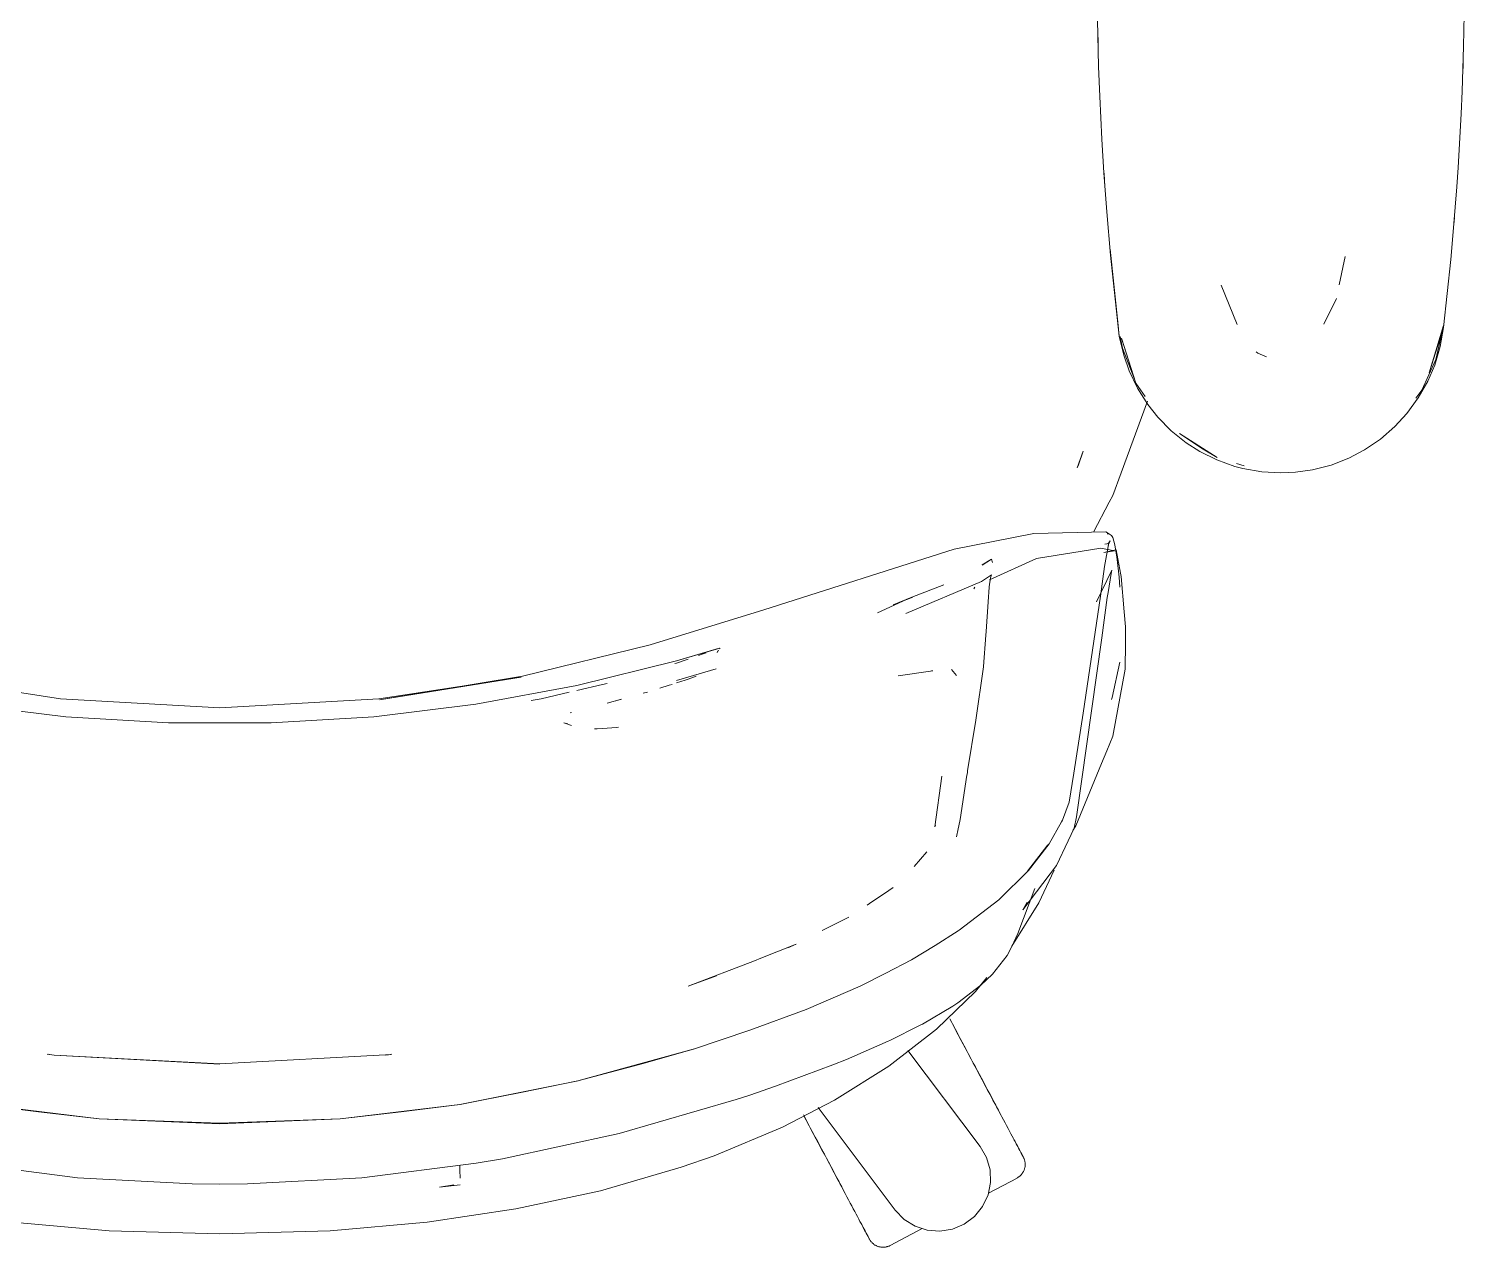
# Model space of a CAD drawing. Header units: millimetres. Extents: x 79795 to 317870, y -36033 to 97293.
# Drawn here: x 166869.4 to 167248.1, y 23806.3 to 24127.7 of the extents above; entities that cross this region are included whole.
import ezdxf

# ---------------------------------------------------------------- set-up
doc = ezdxf.new("R2010")
doc.units = ezdxf.units.MM
doc.header["$MEASUREMENT"] = 0
doc.layers.add('G-IMPT', color=8, linetype='CONTINUOUS', lineweight=9)
doc.layers.add('I-FURN', color=8, linetype='CONTINUOUS', lineweight=9)

msp = doc.modelspace()

# ---------------------------------------------------------------- linework, layer by layer
at = {"layer": 'G-IMPT'}
for p, q in [((167248.15, 24131.46), (167247.98, 24123.04)), ((167151.38, 24130.1), (167151.67, 24117.79)), ((167151.51, 24123.32), (167151.52, 24125.4)), ((167151.59, 24121.66), (167151.51, 24123.32)), ((167247.59, 24111.28), (167247.98, 24123.04)), ((167151.97, 24109.91), (167151.67, 24117.79)), ((167247.73, 24116.17), (167247.84, 24118.1)), ((167247.84, 24118.1), (167247.86, 24119.6)), ((167151.97, 24109.91), (167152.51, 24098.61)), ((167247.59, 24111.28), (167247.34, 24105.26)), ((167246.53, 24091.12), (167247.34, 24105.26)), ((167153.07, 24089.74), (167152.51, 24098.61)), ((167153.07, 24089.74), (167153.8, 24079.45)), ((167153.2, 24087.69), (167153.11, 24089.6)), ((167246.2, 24086.03), (167246.53, 24091.12)), ((167153.2, 24087.69), (167153.34, 24086.28)), ((167246.2, 24086.03), (167244.95, 24070.97)), ((167154.78, 24068.05), (167153.8, 24079.45)), ((167245.55, 24077.85), (167245.38, 24076.17)), ((167244.95, 24070.97), (167244.61, 24066.84)), ((167157.13, 24046.61), (167154.68, 24069.57)), ((167154.68, 24069.57), (167156.8, 24049.43)), ((167157.13, 24046.61), (167154.78, 24068.05)), ((167216.73, 24067.63), (167215.16, 24060.2)), ((167244.61, 24066.84), (167242.7, 24048.92)), ((167184.03, 24060.13), (167188.18, 24049.71)), ((167211.13, 24049.8), (167214.4, 24056.58)), ((167157.13, 24046.61), (167156.8, 24049.43)), ((167242.7, 24049.43), (167238.87, 24036.97)), ((167240.66, 24040.46), (167242.5, 24048.52)), ((167242.7, 24049.43), (167241.79, 24046.12)), ((167242.7, 24048.92), (167241.81, 24043.87)), ((167157.13, 24046.61), (167158.29, 24041.65)), ((167157.35, 24046.54), (167157.93, 24043.48)), ((167161.53, 24034.26), (167157.72, 24046.12)), ((167160.63, 24036.97), (167157.72, 24046.12)), ((167238.87, 24036.97), (167241.79, 24046.12)), ((167157.93, 24043.48), (167161.13, 24035.3)), ((167159.74, 24037.52), (167158.29, 24041.65)), ((167193.7, 24042.18), (167193.25, 24042.48)), ((167195.93, 24041.17), (167193.7, 24042.18)), ((167240.66, 24040.46), (167236.92, 24032.4)), ((167240.34, 24039.01), (167241.81, 24043.87)), ((167161.93, 24032.94), (167159.74, 24037.52)), ((167161.53, 24034.26), (167160.63, 24036.97)), ((167238.53, 24034.77), (167240.34, 24039.01)), ((167161.53, 24034.26), (167163.96, 24030.68)), ((167161.93, 24032.94), (167164.66, 24028.61)), ((167238.53, 24034.77), (167236.02, 24030.33)), ((167164.54, 24029.51), (167157.59, 24010.57)), ((167233.02, 24026.25), (167236.02, 24030.33)), ((167235.33, 24030.29), (167236.92, 24032.4)), ((167167.28, 24025.31), (167164.66, 24028.61)), ((167170.83, 24021.7), (167167.28, 24025.31)), ((167233.02, 24026.25), (167229.86, 24022.81)), ((167170.83, 24021.7), (167174.8, 24018.51)), ((167226.02, 24019.49), (167229.86, 24022.81)), ((167182.96, 24014.65), (167173.01, 24020.97)), ((167179.28, 24016.81), (167173.01, 24020.97)), ((167178.35, 24016.25), (167174.8, 24018.51)), ((167221.85, 24016.66), (167226.02, 24019.49)), ((167146, 24011.87), (167147.63, 24016.34)), ((167147.63, 24016.34), (167146.26, 24012.46)), ((167182.86, 24014), (167178.35, 24016.25)), ((167182.96, 24014.65), (167179.28, 24016.81)), ((167182.86, 24014), (167187.63, 24012.29)), ((167217.69, 24014.47), (167212.98, 24012.64)), ((167221.85, 24016.66), (167217.69, 24014.47)), ((167146, 24011.87), (167146.26, 24012.46)), ((167157.59, 24010.57), (167155.4, 24004.6)), ((167189.76, 24011.73), (167187.63, 24012.29)), ((167188.07, 24013.09), (167190.1, 24012.47)), ((167194.71, 24010.85), (167189.76, 24011.73)), ((167199.75, 24010.55), (167194.71, 24010.85)), ((167199.75, 24010.55), (167203.6, 24010.73)), ((167208.11, 24011.37), (167203.6, 24010.73)), ((167208.11, 24011.37), (167212.98, 24012.64)), ((167150.34, 23994.94), (167154.48, 24002.84)), ((167154.48, 24002.84), (167155.4, 24004.6)), ((167134.54, 23994.62), (167153.53, 23995)), ((167153.53, 23995), (167154.56, 23994.39)), ((167134.54, 23994.62), (167113.59, 23990.42)), ((167154.34, 23992.15), (167153.23, 23985.89)), ((167153.3, 23991.73), (167153.8, 23991.81)), ((167154.34, 23992.13), (167153.8, 23991.81)), ((167153.94, 23994.52), (167154.56, 23994.39)), ((167153.94, 23994.52), (167154.49, 23994.42)), ((167154.17, 23991.53), (167154.73, 23992.63)), ((167154.17, 23991.53), (167154.34, 23992.15)), ((167154.34, 23992.13), (167154.73, 23992.63)), ((167154.56, 23994.39), (167154.49, 23994.42)), ((167155.06, 23994.02), (167154.56, 23994.39)), ((167155.38, 23993.48), (167155.06, 23994.02)), ((167155.38, 23993.48), (167155.93, 23991.62)), ((167156.46, 23988.34), (167155.93, 23991.62)), ((167063.34, 23974.43), (167113.59, 23990.42)), ((167123.41, 23987.84), (167120.95, 23986.26)), ((167120.95, 23986.26), (167123.43, 23987.78)), ((167123.43, 23987.78), (167120.96, 23986.29)), ((167135.24, 23987.99), (167122.89, 23982.37)), ((167123.41, 23987.84), (167123.43, 23987.78)), ((167123.71, 23986.91), (167123.43, 23987.78)), ((167135.24, 23987.99), (167152.29, 23990.7)), ((167155.87, 23990.02), (167152.29, 23990.7)), ((167153, 23989.53), (167156.28, 23990.25)), ((167153, 23989.53), (167155.87, 23990.02)), ((167156.72, 23987.93), (167156.28, 23990.25)), ((167156.46, 23988.34), (167156.54, 23987.73)), ((167156.54, 23987.73), (167157.06, 23983.04)), ((167157.53, 23983.68), (167156.72, 23987.93)), ((167123.41, 23983.64), (167120.74, 23981.88)), ((167123.12, 23982.92), (167123.41, 23983.64)), ((167155.14, 23984.92), (167151.15, 23976.51)), ((167153.23, 23985.89), (167152.12, 23978.03)), ((167154.17, 23979.03), (167155, 23984.05)), ((167155.14, 23984.92), (167155, 23984.05)), ((167157.58, 23983.21), (167157.53, 23983.68)), ((167120.74, 23981.88), (167100.76, 23973.44)), ((167102.4, 23977.74), (167110.87, 23981)), ((167119.02, 23980.43), (167118.75, 23979.99)), ((167122.52, 23976.57), (167122.82, 23980.44)), ((167122.82, 23980.53), (167123.12, 23982.91)), ((167122.82, 23980.53), (167122.82, 23980.44)), ((167123.12, 23982.92), (167123.12, 23982.91)), ((167157.06, 23983.04), (167157.27, 23980.45)), ((167157.58, 23983.21), (167158.38, 23973.88)), ((167100.02, 23976.72), (167093.31, 23973.67)), ((167102.61, 23977.75), (167097.49, 23975.72)), ((167097.5, 23975.72), (167102.61, 23977.75)), ((167102.4, 23977.74), (167097.5, 23975.72)), ((167121.96, 23968.71), (167122.52, 23976.57)), ((167152.12, 23978.03), (167147.57, 23947.16)), ((167152.51, 23967.07), (167153.95, 23977.73)), ((167154.17, 23979.03), (167153.95, 23977.73)), ((167033.37, 23965.25), (167063.34, 23974.43)), ((167158.38, 23973.88), (167158.72, 23969.93)), ((167121.89, 23967.72), (167121.96, 23968.71)), ((167158.72, 23965.76), (167158.72, 23969.93)), ((167033.37, 23965.25), (166999.69, 23956.93)), ((167121.27, 23959.48), (167121.89, 23967.72)), ((167152.51, 23967.07), (167145.84, 23919.85)), ((167158.69, 23958.79), (167158.72, 23965.76)), ((167014, 23954.47), (167040.32, 23961.02)), ((167040.32, 23961.02), (167051.54, 23964.29)), ((167040.32, 23961.02), (167051.14, 23964.13)), ((167040.32, 23961.02), (167050.85, 23964.08)), ((167040.32, 23960.39), (167042.54, 23961.13)), ((167043.35, 23961.41), (167042.54, 23961.13)), ((167046.1, 23962.4), (167047.07, 23962.75)), ((167047.07, 23962.75), (167048.14, 23963.14)), ((167050.85, 23964.08), (167051.14, 23964.13)), ((167051, 23963.2), (167051.39, 23963.81)), ((167051, 23963.2), (167051.15, 23963.41)), ((167051.54, 23964.29), (167051.78, 23964.16)), ((167157.28, 23960.65), (167155.24, 23951.35)), ((166839.88, 23956.93), (166877.8, 23950.94)), ((166999.69, 23956.93), (166961.95, 23950.68)), ((167040.32, 23960.39), (167039.86, 23960.24)), ((167040.31, 23955.83), (167050.74, 23958.86)), ((167045.5, 23956.95), (167043.34, 23956.19)), ((167107.93, 23958.39), (167098.77, 23956.99)), ((167107.93, 23958.39), (167107.58, 23958.34)), ((167112.88, 23958.74), (167114.16, 23957.1)), ((167119.23, 23945.33), (167121.26, 23959.4)), ((167121.27, 23959.48), (167121.26, 23959.4)), ((167158.69, 23958.79), (167155.46, 23941.09)), ((166961.77, 23950.94), (166999.31, 23956.67)), ((166961.95, 23950.68), (166999.31, 23956.67)), ((167014, 23954.47), (166987.33, 23949.54)), ((167013.99, 23953.15), (167020.74, 23954.7)), ((167020.74, 23954.7), (167022.02, 23955.04)), ((167038.4, 23954.54), (167035.9, 23953.75)), ((167039.18, 23954.78), (167038.4, 23954.54)), ((167042.62, 23955.93), (167040.31, 23955.16)), ((167042.62, 23955.93), (167043.34, 23956.19)), ((166852.23, 23949.54), (166879.15, 23946.24)), ((166877.8, 23950.94), (166919.78, 23948.58)), ((166961.77, 23950.94), (166919.78, 23948.58)), ((166987.33, 23949.54), (166960.42, 23946.24)), ((167001.96, 23950.52), (167004.59, 23950.99)), ((167004.59, 23950.99), (167012.01, 23952.7)), ((167025.82, 23950.85), (167021.96, 23949.86)), ((167025.82, 23950.85), (167024.29, 23950.46)), ((167032.61, 23952.76), (167031.49, 23952.43)), ((167155.24, 23951.35), (167155.09, 23950.77)), ((166906.22, 23944.59), (166879.15, 23946.24)), ((166933.34, 23944.59), (166960.42, 23946.24)), ((167012.2, 23947.26), (167012.61, 23947.39)), ((167147.57, 23947.16), (167145.17, 23931.39)), ((166906.22, 23944.59), (166933.34, 23944.59)), ((167010.6, 23944.59), (167012.55, 23943.9)), ((167010.6, 23944.59), (167011.64, 23944.37)), ((167018.69, 23943.05), (167019.39, 23943.05)), ((167020.76, 23943.15), (167019.39, 23943.05)), ((167020.76, 23943.15), (167024.47, 23943.43)), ((167024.47, 23943.43), (167024.95, 23943.46)), ((167119.23, 23945.33), (167117.11, 23931.97)), ((167155.46, 23941.09), (167153.86, 23937.24)), ((167152.47, 23933.87), (167153.86, 23937.24)), ((167110.26, 23930.56), (167108.48, 23917.2)), ((167116.94, 23930.86), (167115.13, 23919.13)), ((167116.94, 23930.86), (167117.03, 23931.46)), ((167117.11, 23931.97), (167117.03, 23931.46)), ((167143.87, 23923.72), (167145.17, 23931.39)), ((167145.68, 23917.42), (167152.47, 23933.87)), ((167143.87, 23923.72), (167142.12, 23918.93)), ((167115.13, 23919.13), (167115.06, 23918.66)), ((167145.84, 23919.85), (167145.19, 23916.86)), ((167108.48, 23917.2), (167108.62, 23917.67)), ((167114.18, 23914.52), (167114.64, 23916.68)), ((167114.64, 23916.68), (167115.06, 23918.66)), ((167138.62, 23912.68), (167141.91, 23918.51)), ((167141.91, 23918.51), (167142.12, 23918.93)), ((167143.62, 23913.5), (167145.19, 23916.86)), ((167144.9, 23916.25), (167145.68, 23917.42)), ((167132.89, 23905.5), (167138.29, 23912.45)), ((167138.62, 23912.68), (167133.2, 23905.71)), ((167138.29, 23912.45), (167135.7, 23909.07)), ((167143.62, 23913.5), (167140.58, 23906.98)), ((167102.98, 23906.7), (167106.32, 23910.61)), ((167132.89, 23905.5), (167135.7, 23909.07)), ((167125.3, 23897.97), (167133.2, 23905.71)), ((167131.64, 23895.27), (167140.58, 23906.98)), ((167139.91, 23905.79), (167135.93, 23897.16)), ((167096.34, 23900.43), (167091.21, 23896.93)), ((167096.34, 23900.43), (167097.45, 23901.18)), ((167134.87, 23900.93), (167130.36, 23889.02)), ((167091.21, 23896.93), (167090.63, 23896.54)), ((167125.3, 23897.97), (167114.86, 23889.95)), ((167135.93, 23897.16), (167128.81, 23885.71)), ((167131.64, 23895.27), (167132.8, 23897.3)), ((167085.74, 23893.4), (167078.77, 23889.86)), ((167108.51, 23885.9), (167114.61, 23889.78)), ((167114.61, 23889.78), (167114.86, 23889.95)), ((167129.29, 23886.79), (167130.36, 23889.02)), ((167062.58, 23882.51), (167071.9, 23886.23)), ((167071.9, 23886.23), (167069.66, 23885.23)), ((167108.51, 23885.9), (167102.28, 23882.13)), ((167128.12, 23884.35), (167129.29, 23886.79)), ((167043.4, 23875.13), (167060.85, 23881.84)), ((167060.85, 23881.84), (167062.58, 23882.51)), ((167095.49, 23878.56), (167102.28, 23882.13)), ((167127.5, 23883.22), (167123.64, 23878.35)), ((167127.5, 23883.22), (167128.12, 23884.35)), ((167043.4, 23875.13), (167050.83, 23877.85)), ((167095.49, 23878.56), (167088.76, 23875.18)), ((167119.2, 23873.79), (167122.2, 23877.46)), ((167123.64, 23878.35), (167120.62, 23875.46)), ((167074.54, 23869), (167088.76, 23875.18)), ((167119.2, 23873.79), (167108.9, 23863.83)), ((167120.62, 23875.46), (167114.49, 23870.75)), ((167105.2, 23865.15), (167113.2, 23869.88)), ((167114.49, 23870.75), (167113.2, 23869.88)), ((167059.66, 23863.54), (167074.54, 23869)), ((167059.66, 23863.54), (167044.74, 23858.53)), ((167096.3, 23854.03), (167108.9, 23863.83)), ((167104.6, 23864.84), (167096.59, 23860.84)), ((167104.6, 23864.84), (167105.2, 23865.15)), ((167014.24, 23850.15), (167044.65, 23858.58)), ((167014.24, 23850.15), (167044.74, 23858.53)), ((167031.49, 23854.8), (167044.65, 23858.58)), ((167096.15, 23860.62), (167085.19, 23855.85)), ((167096.15, 23860.62), (167096.59, 23860.84)), ((166876.06, 23856.92), (166874.28, 23857.18)), ((166874.51, 23857.19), (166874.75, 23857.15)), ((166876.06, 23856.92), (166874.75, 23857.15)), ((166919.78, 23854.59), (166876.06, 23856.92)), ((166919.78, 23854.64), (166876.06, 23856.92)), ((166919.78, 23854.64), (166965.12, 23857.15)), ((166965.12, 23857.15), (166963.51, 23856.92)), ((166963.51, 23856.92), (166964.82, 23857.15)), ((166965.06, 23857.19), (166964.82, 23857.15)), ((167031.49, 23854.8), (167014.24, 23850.15)), ((167085.19, 23855.85), (167081.51, 23854.37)), ((167066.43, 23848.77), (167081.51, 23854.37)), ((167082.01, 23845.05), (167096.3, 23854.03)), ((166983.11, 23843.97), (167014.36, 23850.19)), ((166983.11, 23843.97), (166999.22, 23847.07)), ((167014.36, 23850.19), (166983.19, 23843.98)), ((167014.24, 23850.15), (166999.22, 23847.07)), ((167066.43, 23848.77), (167059.61, 23846.43)), ((166887.97, 23840.15), (166856.38, 23843.98)), ((166888.01, 23840.19), (166856.45, 23843.97)), ((166856.45, 23843.97), (166871.93, 23842.03)), ((166951.56, 23840.19), (166983.11, 23843.97)), ((166951.6, 23840.15), (166983.19, 23843.98)), ((166967.64, 23842.03), (166983.11, 23843.97)), ((167056.01, 23845.23), (167025.18, 23836.29)), ((167056.01, 23845.23), (167059.61, 23846.43)), ((167068.23, 23837.96), (167082.01, 23845.05)), ((166888.01, 23840.19), (166871.93, 23842.03)), ((166887.97, 23840.15), (166919.78, 23838.82)), ((166902.9, 23839.52), (166888.01, 23840.19)), ((166888.01, 23840.19), (166919.78, 23839.05)), ((166902.9, 23839.52), (166919.78, 23839.05)), ((166951.56, 23840.19), (166919.78, 23839.05)), ((166919.78, 23838.82), (166951.6, 23840.15)), ((166936.67, 23839.52), (166919.78, 23839.05)), ((166951.56, 23840.19), (166936.67, 23839.52)), ((166967.64, 23842.03), (166951.56, 23840.19)), ((166994.39, 23829.62), (167025.18, 23836.29)), ((167050.26, 23830.44), (167068.23, 23837.96)), ((166882.27, 23824.63), (166852.1, 23828.44)), ((166957.3, 23824.63), (166987.47, 23828.44)), ((166987.47, 23828.44), (166994.39, 23829.62)), ((167050.26, 23830.44), (167041.52, 23827.37)), ((166912.47, 23823.01), (166882.27, 23824.63)), ((166927.1, 23823.01), (166957.3, 23824.63)), ((166983.11, 23827.89), (166983.16, 23826.65)), ((166983.23, 23824.55), (166983.16, 23826.65)), ((166983.23, 23824.55), (166983.23, 23824.66)), ((167041.52, 23827.37), (167020.28, 23821.2)), ((166912.47, 23823.01), (166919.78, 23822.92)), ((166927.1, 23823.01), (166919.78, 23822.92)), ((166983.2, 23822.79), (166977.78, 23822.14)), ((166981.55, 23822.71), (166977.78, 23822.14)), ((167020.28, 23821.2), (166997.92, 23816.38)), ((166974.5, 23812.89), (166997.92, 23816.38)), ((166865.07, 23812.89), (166890.64, 23810.63)), ((166890.64, 23810.63), (166919.78, 23809.78)), ((166919.78, 23809.78), (166948.93, 23810.63)), ((166948.93, 23810.63), (166974.5, 23812.89))]:
    msp.add_line(p, q, dxfattribs=at)
at = {"layer": 'I-FURN'}
for p, q in [((167112.9, 23865.6), (167112.42, 23866.51)), ((167112.64, 23866.09), (167113.13, 23865.18)), ((167113.39, 23864.68), (167112.9, 23865.6)), ((167113.13, 23865.18), (167113.62, 23864.25)), ((167113.89, 23863.74), (167113.39, 23864.68)), ((167113.62, 23864.25), (167114.12, 23863.31)), ((167114.4, 23862.79), (167113.89, 23863.74)), ((167114.12, 23863.31), (167114.63, 23862.35)), ((167114.91, 23861.83), (167114.4, 23862.79)), ((167114.63, 23862.35), (167115.15, 23861.38)), ((167115.43, 23860.85), (167114.91, 23861.83)), ((167115.15, 23861.38), (167115.67, 23860.4)), ((167115.95, 23859.87), (167115.43, 23860.85)), ((167115.67, 23860.4), (167116.19, 23859.42)), ((167116.48, 23858.88), (167115.95, 23859.87)), ((167116.19, 23859.42), (167116.72, 23858.42)), ((167117.01, 23857.88), (167116.48, 23858.88)), ((167116.72, 23858.42), (167117.25, 23857.42)), ((167101.31, 23858.22), (167120.38, 23832.9)), ((167117.54, 23856.88), (167117.01, 23857.88)), ((167117.25, 23857.42), (167117.79, 23856.42)), ((167118.07, 23855.88), (167117.54, 23856.88)), ((167117.79, 23856.42), (167118.32, 23855.41)), ((167118.61, 23854.87), (167118.07, 23855.88)), ((167118.32, 23855.41), (167118.85, 23854.41)), ((167119.14, 23853.87), (167118.61, 23854.87)), ((167118.85, 23854.41), (167119.39, 23853.4)), ((167119.68, 23852.86), (167119.14, 23853.87)), ((167119.39, 23853.4), (167119.92, 23852.4)), ((167120.21, 23851.86), (167119.68, 23852.86)), ((167119.92, 23852.4), (167120.45, 23851.41)), ((167120.74, 23850.87), (167120.21, 23851.86)), ((167120.45, 23851.41), (167120.98, 23850.41)), ((167121.26, 23849.88), (167120.74, 23850.87)), ((167120.98, 23850.41), (167121.5, 23849.43)), ((167121.78, 23848.9), (167121.26, 23849.88)), ((167121.5, 23849.43), (167122.02, 23848.46)), ((167122.3, 23847.94), (167121.78, 23848.9)), ((167122.02, 23848.46), (167122.53, 23847.49)), ((167122.81, 23846.98), (167122.3, 23847.94)), ((167122.53, 23847.49), (167123.04, 23846.54)), ((167123.31, 23846.03), (167122.81, 23846.98)), ((167123.04, 23846.54), (167123.54, 23845.6)), ((167123.8, 23845.1), (167123.31, 23846.03)), ((167123.54, 23845.6), (167124.03, 23844.68)), ((167124.29, 23844.19), (167123.8, 23845.1)), ((167124.03, 23844.68), (167124.51, 23843.78)), ((167124.76, 23843.29), (167124.29, 23844.19)), ((167124.51, 23843.78), (167124.98, 23842.89)), ((167125.23, 23842.42), (167124.76, 23843.29)), ((167074.29, 23840.23), (167073.78, 23841.2)), ((167074.02, 23840.75), (167074.53, 23839.79)), ((167074.81, 23839.26), (167074.29, 23840.23)), ((167074.53, 23839.79), (167075.05, 23838.81)), ((167098.03, 23816.06), (167077.64, 23843.12)), ((167124.98, 23842.89), (167125.44, 23842.02)), ((167125.69, 23841.56), (167125.23, 23842.42)), ((167125.44, 23842.02), (167125.89, 23841.17)), ((167126.13, 23840.73), (167125.69, 23841.56)), ((167126.56, 23839.91), (167126.13, 23840.73)), ((167126.98, 23839.13), (167126.56, 23839.91)), ((167075.34, 23838.27), (167074.81, 23839.26)), ((167075.05, 23838.81), (167075.58, 23837.82)), ((167075.86, 23837.28), (167075.34, 23838.27)), ((167075.58, 23837.82), (167076.11, 23836.83)), ((167076.39, 23836.29), (167075.86, 23837.28)), ((167076.11, 23836.83), (167076.64, 23835.83)), ((167076.92, 23835.29), (167076.39, 23836.29)), ((167076.64, 23835.83), (167077.17, 23834.82)), ((167127.39, 23838.36), (167126.98, 23839.13)), ((167127.78, 23837.63), (167127.39, 23838.36)), ((167128.15, 23836.92), (167127.78, 23837.63)), ((167128.51, 23836.24), (167128.15, 23836.92)), ((167128.86, 23835.6), (167128.51, 23836.24)), ((167077.46, 23834.28), (167076.92, 23835.29)), ((167077.17, 23834.82), (167077.7, 23833.82)), ((167077.99, 23833.28), (167077.46, 23834.28)), ((167077.7, 23833.82), (167078.24, 23832.81)), ((167078.53, 23832.27), (167077.99, 23833.28)), ((167078.24, 23832.81), (167078.77, 23831.81)), ((167079.06, 23831.27), (167078.53, 23832.27)), ((167120.38, 23832.9), (167122.08, 23829.98)), ((167129.18, 23834.98), (167128.86, 23835.6)), ((167129.5, 23834.4), (167129.18, 23834.98)), ((167129.33, 23834.71), (167129.63, 23834.14)), ((167129.79, 23833.85), (167129.5, 23834.4)), ((167129.63, 23834.14), (167129.92, 23833.6)), ((167130.06, 23833.33), (167129.79, 23833.85)), ((167129.92, 23833.6), (167130.18, 23833.1)), ((167130.32, 23832.85), (167130.06, 23833.33)), ((167130.18, 23833.1), (167130.43, 23832.64)), ((167130.56, 23832.4), (167130.32, 23832.85)), ((167130.43, 23832.64), (167130.66, 23832.21)), ((167130.78, 23831.99), (167130.56, 23832.4)), ((167130.66, 23832.21), (167130.87, 23831.81)), ((167130.97, 23831.62), (167130.78, 23831.99)), ((167078.77, 23831.81), (167079.31, 23830.81)), ((167079.59, 23830.27), (167079.06, 23831.27)), ((167079.31, 23830.81), (167079.84, 23829.81)), ((167080.12, 23829.27), (167079.59, 23830.27)), ((167079.84, 23829.81), (167080.36, 23828.82)), ((167080.65, 23828.29), (167080.12, 23829.27)), ((167080.36, 23828.82), (167080.89, 23827.84)), ((167081.17, 23827.31), (167080.65, 23828.29)), ((167122.08, 23829.98), (167123.02, 23826.74)), ((167130.87, 23831.81), (167131.06, 23831.46)), ((167131.15, 23831.28), (167130.97, 23831.62)), ((167131.06, 23831.46), (167131.23, 23831.14)), ((167131.31, 23830.98), (167131.15, 23831.28)), ((167131.23, 23831.14), (167131.38, 23830.86)), ((167131.45, 23830.73), (167131.31, 23830.98)), ((167131.38, 23830.86), (167131.5, 23830.62)), ((167131.56, 23830.51), (167131.45, 23830.73)), ((167131.5, 23830.62), (167131.61, 23830.42)), ((167131.66, 23830.33), (167131.56, 23830.51)), ((167131.61, 23830.42), (167131.7, 23830.26)), ((167131.73, 23830.19), (167131.66, 23830.33)), ((167131.7, 23830.26), (167131.76, 23830.14)), ((167131.79, 23830.09), (167131.73, 23830.19)), ((167131.76, 23830.14), (167131.8, 23830.05)), ((167131.82, 23830.03), (167131.79, 23830.09)), ((167131.8, 23830.05), (167131.83, 23830.01)), ((167131.83, 23830.01), (167131.82, 23830.03)), ((167131.83, 23830.01), (167131.9, 23829.86)), ((167131.83, 23830.01), (167131.83, 23830.01)), ((167131.9, 23829.86), (167131.97, 23829.72)), ((167131.97, 23829.72), (167132.03, 23829.57)), ((167132.03, 23829.57), (167132.09, 23829.41)), ((167132.09, 23829.41), (167132.14, 23829.26)), ((167132.14, 23829.26), (167132.18, 23829.11)), ((167132.18, 23829.11), (167132.21, 23828.95)), ((167132.21, 23828.95), (167132.24, 23828.79)), ((167132.24, 23828.79), (167132.27, 23828.63)), ((167132.27, 23828.63), (167132.29, 23828.47)), ((167132.29, 23828.47), (167132.3, 23828.31)), ((167132.3, 23828.31), (167132.3, 23828.15)), ((167132.3, 23828.15), (167132.3, 23827.99)), ((167080.89, 23827.84), (167081.4, 23826.86)), ((167081.68, 23826.34), (167081.17, 23827.31)), ((167081.4, 23826.86), (167081.92, 23825.9)), ((167082.19, 23825.38), (167081.68, 23826.34)), ((167081.92, 23825.9), (167082.42, 23824.95)), ((167082.69, 23824.44), (167082.19, 23825.38)), ((167082.42, 23824.95), (167082.92, 23824.01)), ((167083.19, 23823.51), (167082.69, 23824.44)), ((167122.58, 23820.52), (167130.16, 23824.55)), ((167123.02, 23826.74), (167123.16, 23823.37)), ((167130.2, 23824.58), (167130.16, 23824.55)), ((167130.34, 23824.66), (167130.2, 23824.58)), ((167130.48, 23824.74), (167130.34, 23824.66)), ((167130.61, 23824.83), (167130.48, 23824.74)), ((167130.74, 23824.93), (167130.61, 23824.83)), ((167130.87, 23825.03), (167130.74, 23824.93)), ((167130.99, 23825.14), (167130.87, 23825.03)), ((167131.1, 23825.25), (167130.99, 23825.14)), ((167131.22, 23825.36), (167131.1, 23825.25)), ((167131.32, 23825.48), (167131.22, 23825.36)), ((167131.43, 23825.61), (167131.32, 23825.48)), ((167131.53, 23825.73), (167131.43, 23825.61)), ((167131.62, 23825.87), (167131.53, 23825.73)), ((167131.7, 23826), (167131.62, 23825.87)), ((167131.79, 23826.14), (167131.7, 23826)), ((167131.86, 23826.28), (167131.79, 23826.14)), ((167131.93, 23826.43), (167131.86, 23826.28)), ((167132, 23826.58), (167131.93, 23826.43)), ((167132.06, 23826.73), (167132, 23826.58)), ((167132.11, 23826.88), (167132.06, 23826.73)), ((167132.15, 23827.03), (167132.11, 23826.88)), ((167132.19, 23827.19), (167132.15, 23827.03)), ((167132.23, 23827.35), (167132.19, 23827.19)), ((167132.26, 23827.51), (167132.23, 23827.35)), ((167132.28, 23827.67), (167132.26, 23827.51)), ((167132.29, 23827.83), (167132.28, 23827.67)), ((167132.3, 23827.99), (167132.29, 23827.83)), ((167082.92, 23824.01), (167083.41, 23823.09)), ((167083.67, 23822.6), (167083.19, 23823.51)), ((167083.41, 23823.09), (167083.89, 23822.18)), ((167083.89, 23822.18), (167084.36, 23821.29)), ((167084.36, 23821.29), (167084.83, 23820.43)), ((167123.16, 23823.37), (167122.49, 23820.07)), ((167084.83, 23820.43), (167085.28, 23819.58)), ((167085.28, 23819.58), (167085.71, 23818.75)), ((167085.71, 23818.75), (167086.14, 23817.95)), ((167086.14, 23817.95), (167086.55, 23817.18)), ((167086.55, 23817.18), (167086.95, 23816.43)), ((167121.05, 23817.02), (167118.92, 23814.4)), ((167122.49, 23820.07), (167121.05, 23817.02)), ((167086.95, 23816.43), (167087.34, 23815.7)), ((167087.34, 23815.7), (167087.7, 23815.01)), ((167087.7, 23815.01), (167088.06, 23814.35)), ((167088.06, 23814.35), (167088.39, 23813.71)), ((167088.39, 23813.71), (167088.71, 23813.11)), ((167088.88, 23812.8), (167088.57, 23813.38)), ((167088.71, 23813.11), (167089.02, 23812.54)), ((167100.37, 23813.63), (167098.03, 23816.06)), ((167103.23, 23811.83), (167100.37, 23813.63)), ((167118.92, 23814.4), (167116.22, 23812.37)), ((167089.17, 23812.25), (167088.88, 23812.8)), ((167089.02, 23812.54), (167089.3, 23812.01)), ((167089.45, 23811.73), (167089.17, 23812.25)), ((167089.3, 23812.01), (167089.57, 23811.51)), ((167089.7, 23811.25), (167089.45, 23811.73)), ((167089.57, 23811.51), (167089.82, 23811.04)), ((167089.94, 23810.8), (167089.7, 23811.25)), ((167089.82, 23811.04), (167090.04, 23810.61)), ((167090.16, 23810.39), (167089.94, 23810.8)), ((167090.04, 23810.61), (167090.25, 23810.22)), ((167090.36, 23810.02), (167090.16, 23810.39)), ((167090.25, 23810.22), (167090.44, 23809.86)), ((167090.54, 23809.69), (167090.36, 23810.02)), ((167090.44, 23809.86), (167090.61, 23809.54)), ((167090.69, 23809.39), (167090.54, 23809.69)), ((167090.61, 23809.54), (167090.76, 23809.26)), ((167090.83, 23809.13), (167090.69, 23809.39)), ((167090.76, 23809.26), (167090.89, 23809.02)), ((167090.95, 23808.91), (167090.83, 23809.13)), ((167096.67, 23806.74), (167105.07, 23811.21)), ((167106.43, 23810.76), (167103.23, 23811.83)), ((167109.79, 23810.5), (167106.43, 23810.76)), ((167113.12, 23811.04), (167109.79, 23810.5)), ((167116.22, 23812.37), (167113.12, 23811.04)), ((167090.89, 23809.02), (167090.99, 23808.82)), ((167091.04, 23808.73), (167090.95, 23808.91)), ((167090.99, 23808.82), (167091.08, 23808.66)), ((167091.12, 23808.59), (167091.04, 23808.73)), ((167091.08, 23808.66), (167091.15, 23808.54)), ((167091.17, 23808.49), (167091.12, 23808.59)), ((167091.15, 23808.54), (167091.19, 23808.46)), ((167091.2, 23808.43), (167091.17, 23808.49)), ((167091.19, 23808.46), (167091.21, 23808.42)), ((167091.21, 23808.41), (167091.2, 23808.43)), ((167091.21, 23808.42), (167091.21, 23808.41)), ((167091.24, 23808.37), (167091.21, 23808.41)), ((167091.32, 23808.23), (167091.24, 23808.37)), ((167091.4, 23808.09), (167091.32, 23808.23)), ((167091.49, 23807.96), (167091.4, 23808.09)), ((167091.59, 23807.83), (167091.49, 23807.96)), ((167091.69, 23807.71), (167091.59, 23807.83)), ((167091.8, 23807.59), (167091.69, 23807.71)), ((167091.91, 23807.47), (167091.8, 23807.59)), ((167092.02, 23807.36), (167091.91, 23807.47)), ((167092.14, 23807.25), (167092.02, 23807.36)), ((167092.27, 23807.15), (167092.14, 23807.25)), ((167092.39, 23807.05), (167092.27, 23807.15)), ((167092.53, 23806.96), (167092.39, 23807.05)), ((167092.66, 23806.87), (167092.53, 23806.96)), ((167092.8, 23806.79), (167092.66, 23806.87)), ((167092.94, 23806.71), (167092.8, 23806.79)), ((167093.09, 23806.64), (167092.94, 23806.71)), ((167093.24, 23806.58), (167093.09, 23806.64)), ((167093.39, 23806.52), (167093.24, 23806.58)), ((167093.54, 23806.47), (167093.39, 23806.52)), ((167093.69, 23806.42), (167093.54, 23806.47)), ((167093.85, 23806.38), (167093.69, 23806.42)), ((167094.01, 23806.35), (167093.85, 23806.38)), ((167094.17, 23806.32), (167094.01, 23806.35)), ((167094.33, 23806.3), (167094.17, 23806.32)), ((167094.49, 23806.28), (167094.33, 23806.3)), ((167094.65, 23806.27), (167094.49, 23806.28)), ((167094.81, 23806.27), (167094.65, 23806.27)), ((167094.97, 23806.28), (167094.81, 23806.27)), ((167095.13, 23806.29), (167094.97, 23806.28)), ((167095.29, 23806.3), (167095.13, 23806.29)), ((167095.45, 23806.33), (167095.29, 23806.3)), ((167095.61, 23806.36), (167095.45, 23806.33)), ((167095.77, 23806.4), (167095.61, 23806.36)), ((167095.92, 23806.44), (167095.77, 23806.4)), ((167096.07, 23806.49), (167095.92, 23806.44)), ((167096.23, 23806.54), (167096.07, 23806.49)), ((167096.37, 23806.6), (167096.23, 23806.54)), ((167096.52, 23806.67), (167096.37, 23806.6)), ((167096.67, 23806.74), (167096.52, 23806.67))]:
    msp.add_line(p, q, dxfattribs=at)

doc.saveas('drawing.dxf')
